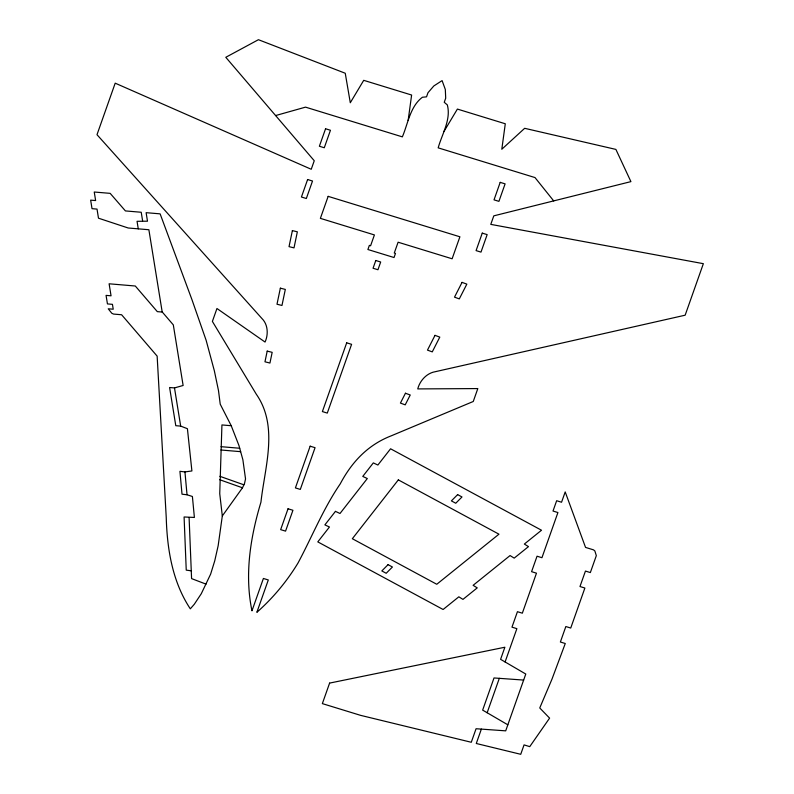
<?xml version="1.0" encoding="UTF-8"?>
<svg xmlns="http://www.w3.org/2000/svg" width="794" height="794" viewBox="0 0 794 794"><rect width="100%" height="100%" fill="white"/><g stroke="black" fill="none" stroke-linecap="round" stroke-linejoin="round"><path stroke-width="1.19" d="M222.31 515.961L242.488 487.794L244.492 483.556L245.535 478.941L242.885 459.786L238.984 445.623L231.223 425.723L221.933 424.939L219.74 493.689L222.31 515.961L218.161 545.716L214.747 560.812L210.638 574.112L201.279 593.733L194.302 604.254L190.312 608.829C172.437 581.883 167.147 549.259 166.244 517.529L157.143 356.119L121.611 314.752L113.492 314.067L111.785 313.243L108.232 308.797L113.224 309.213L112.44 304.34L107.448 303.913L106.059 295.388L111.051 295.805L109.106 283.795L135.298 286.009L157.311 311.635L162.304 312.062L173.31 324.875L183.126 385.477L174.491 387.919L169.598 387.512L175.782 425.693L180.675 426.11L187.414 428.691L191.9 470.951L184.942 471.914L179.93 471.328L182.015 494.186L187.027 494.771L192.396 496.478L194.391 517.45L184.089 516.983L186.243 570.132L191.265 570.826M408.136 120.49L411.62 95.032L363.721 80.333L350.293 102.744L345.251 73.246L258.427 39.7L225.794 57.297L314.255 160.745L311.238 169.271L115.199 83.171L96.997 134.692L263.39 320.141C268.104 326.235 268.213 335.207 265.047 342.045L216.951 308.509L212.385 321.421L256.293 394.201C278.744 426.467 264.849 466.683 260.948 502.136C250.398 537.201 244.403 574.509 251.966 610.824L263.4 578.459L268.303 579.967L256.859 612.333C273.027 598.011 286.842 581.446 298.038 562.966C312.131 536.595 323.247 508.736 340.219 483.903C351.931 461.78 368.029 444.759 391.531 435.708L473.254 401.486L477.819 388.574L417.743 388.911C419.679 381.388 425.524 374.47 433.058 372.207L685.153 315.198L703.355 263.677L490.781 224.374L493.799 215.849L630.912 181.627L615.896 149.411L524.665 128.31L501.808 149.242L505.292 123.775L457.394 109.076L443.955 131.486M481.363 729.11L476.281 743.492L520.735 754.3L524.06 744.891L529.757 746.638L549.597 718.123L539.751 707.97L551.959 679.198L565.268 643.507L560.375 642.009L565.844 626.535L570.737 628.044L584.88 588.036L579.977 586.528L585.446 571.065L590.349 572.563L596.324 555.651L594.865 550.967L593.515 549.855L585.545 547.413L565.199 491.923L561.557 502.235L556.654 500.726L553.011 511.038L557.914 512.547L541.945 557.706L537.042 556.207L531.583 571.67L536.476 573.179L522.333 613.186L517.44 611.688L511.971 627.151L516.874 628.659L505.093 661.968M487.149 712.744L499.317 678.334M275.607 115.557L305.521 107.14L402.35 136.866C408.056 123.527 410.131 106.495 422.378 97.255L426.527 96.848L427.976 92.739L433.842 85.951L442.089 80.611L445.315 89.474L445.702 98.178L444.253 102.287L447.33 104.917C451.26 119.586 441.98 134.057 438.179 147.853L534.997 177.568L553.696 200.902M231.223 425.723L220.226 404.176L218.489 390.579L214.33 370.719L206.142 340.328L191.95 299.646L160.12 213.854L146.116 212.673L147.495 221.198L137.044 221.308L138.265 228.841M523.643 680.071L494.017 677.957L482.653 710.114L507.832 724.813M221.06 446.675L239.709 448.253M220.93 450L240.651 451.667M219.878 476.311L243.897 484.816M219.749 479.735L242.488 487.794M206.043 584.136L191.582 578.608L189.101 517.688M162.204 312.052L148.875 229.734L128.191 227.997L98.486 218.191L97.017 209.09L92.025 208.673L90.645 200.138L95.627 200.554L94.248 192.019L110.168 193.359L125.422 210.926L141.223 212.256L142.602 220.792M174.491 387.919L180.675 426.11M184.942 471.914L187.027 494.771M267.201 351.107L264.968 361.806L269.94 363.047L272.173 352.338L267.201 351.107M280.351 288.172L276.997 304.231L281.969 305.462L285.324 289.413L280.351 288.172M292.381 230.597L289.026 246.646L294.008 247.877L297.353 231.828L292.381 230.597M329.609 683.098L322.354 703.613L360.526 715.334L471.279 742.271L476.072 728.733L505.699 730.847L525.777 674.037L500.597 659.338L504.875 647.229L329.609 683.098M307.615 179.523L301.432 197.011L306.335 198.51L312.518 181.022L307.615 179.523M325.56 128.757L319.377 146.245L324.28 147.753L330.453 130.266L325.56 128.757M328.16 196.356L320.379 218.36L374.411 234.935L370.59 245.763L369.359 245.386L367.9 249.515L394.032 257.534L395.491 253.405L394.271 253.038L398.102 242.21L452.123 258.784L459.905 236.791L328.16 196.356M288.033 508.775L280.659 529.638L285.562 531.136L292.936 510.274L288.033 508.775M310.156 446.188L295.408 487.913L300.311 489.412L315.059 447.687L310.156 446.188M346.69 342.829L322.384 411.58L327.287 413.088L351.593 344.328L346.69 342.829M375.79 260.501L373.051 268.243L377.954 269.742L380.683 262.01L375.79 260.501M482.266 233.118L476.082 250.606L480.985 252.115L487.159 234.627L482.266 233.118M500.2 182.362L494.027 199.85L498.92 201.348L505.103 183.861L500.2 182.362M405.456 393.238L400.424 403.084L405.218 404.851L410.24 395.005L405.456 393.238M435.013 335.346L427.47 350.114L432.264 351.881L439.797 337.113L435.013 335.346M462.058 282.376L454.515 297.145L459.299 298.901L466.842 284.133L462.058 282.376M335.445 511.366L324.885 524.874L329.441 527.008L317.798 541.885L443.112 609.494L458.833 596.82L462.962 599.381L477.244 587.878L473.115 585.317L510.066 555.562L514.194 558.122L528.476 546.619L524.348 544.059L541.518 530.233L390.579 448.789L377.875 465.036L373.319 462.902L362.769 476.41L367.314 478.544L340.001 513.49L335.445 511.366M398.33 479.884L352.338 538.719L436.769 584.275L498.96 534.183L398.33 479.884M388.067 564.653L381.835 570.936L386.192 573.278L392.425 567.005L388.067 564.653M457.632 494.612L451.399 500.885L455.756 503.237L461.989 496.965L457.632 494.612"/></g></svg>
